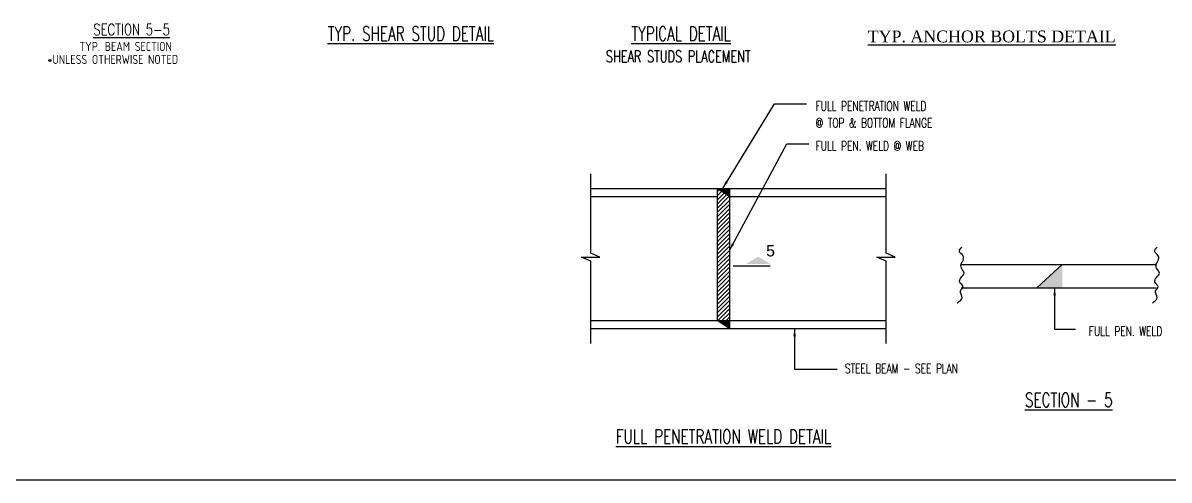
# Model space of a CAD drawing. Header units: inches. Extents: x 62745 to 64469, y 7520 to 8963.
# Drawn here: x 63201 to 63807, y 7661 to 7903 of the extents above; entities that cross this region are included whole.
import ezdxf
from ezdxf.enums import TextEntityAlignment as Align

# ---------------------------------------------------------------- set-up
doc = ezdxf.new("R2010")
doc.units = ezdxf.units.IN
doc.header["$MEASUREMENT"] = 0
for name, color, linetype in [('BOTT.', 5, 'Continuous'), ('BREAK', 1, 'Continuous'), ('DIM', 2, 'Continuous'), ('HEADING', 4, 'Continuous'), ('L', 2, 'Continuous'), ('SEC', 3, 'Continuous'), ('SECMARK', 2, 'Continuous'), ('T2', 2, 'Continuous'), ('TETIL TEX', 4, 'Continuous'), ('TEXT1', 4, 'Continuous'), ('TEXT2', 3, 'Continuous'), ('TEXT3', 4, 'Continuous')]:
    doc.layers.add(name, color=color, linetype=linetype)
doc.styles.add('1', font='archquik.shx', dxfattribs={"height": 48})
doc.styles.add('ROMANS', font='simplex.shx', dxfattribs={"width": 0.75})
doc.styles.get("Standard").update_dxf_attribs({"font": 'arial.ttf'})
doc.styles.add('TEXT 1_4', font='simplex.shx', dxfattribs={"height": 4})
doc.styles.add('TIMES', font='times.ttf', dxfattribs={"height": 16})
doc.dimstyles.new('DIM 1_4', dxfattribs={"dimtxt": 4, "dimasz": 4, "dimexe": 2, "dimexo": 2, "dimgap": 1, "dimtad": 1, "dimdec": 0, "dimzin": 3, "dimdsep": 46, "dimlunit": 4, "dimtxsty": 'TEXT 1_4', "dimblk": 'OBLIQUE', "dimcen": 2, "dimdle": 2, "dimclrd": 256, "dimclre": 256, "dimclrt": 80, "dimaunit": 1, "dimadec": 0, "dimazin": 0, "dimtfac": 1, "dimtdec": 0, "dimtofl": 0, "dimtmove": 0, "dimatfit": 3, "dimfxl": 0, "dimtolj": 1, "dimtzin": 0, "dimarcsym": 0})

# ---------------------------------------------------------------- blocks, each defined once
blk = doc.blocks.new('_OBLIQUE')
at = {"color": 0, "linetype": 'ByBlock'}
blk.add_line((-0.5, -0.5), (0.5, 0.5), dxfattribs=at)
blk = doc.blocks.new('SEC')
at = {"layer": 'SECMARK'}
blk.add_line((-0.16, 0.09), (6.4, 0.09), dxfattribs=at)
blk.add_solid([(-0.16, 0.52), (1.97, 1.79), (4.09, 0.52)], dxfattribs=at)
at = {"layer": 'TEXT3'}
blk.add_attdef('XX', text='', height=1.35, dxfattribs=at).set_placement((1.94, 2.27), align=Align.CENTER)
at = {"layer": 'TEXT3', "color": 2}
blk.add_attdef('NAME', text='', height=1.12, dxfattribs=at).set_placement((2.25, -1.36), align=Align.CENTER)

msp = doc.modelspace()

# ---------------------------------------------------------------- hatches: boundary and pattern name
at = {"layer": 'L', "ltscale": 550}
h = msp.add_hatch(dxfattribs=at)
h.set_pattern_fill('ANSI31', color=253, scale=12.5)
h.set_pattern_definition([(45, (25344.1527, 23582.1394), (-1.104854346, 1.104854346), [])])
h.paths.add_polyline_path([(63574.17263192, 7811.19598287), (63567.67261956, 7815.44598287), (63567.67241623, 7815.44598287), (63567.6726319, 7745.49504281), (63574.1728229, 7745.49504281)])
h = msp.add_hatch(color=256, dxfattribs=at)
h.dxf.hatch_style = 1
h.paths.add_polyline_path([(63567.67261956, 7815.44598287), (63574.17261956, 7811.19599095), (63574.17261956, 7815.44598287)])
h = msp.add_hatch(color=256, dxfattribs=at)
h.dxf.hatch_style = 1
h.paths.add_polyline_path([(63567.67261956, 7745.49504281), (63574.17261956, 7741.24505089), (63574.17261956, 7745.49504281)])
at = {"layer": 'SEC', "ltscale": 550}
h = msp.add_hatch(color=1, dxfattribs=at)
h.dxf.hatch_style = 1
h.paths.add_polyline_path([(63750.20660849, 7775.11604856), (63750.20660849, 7762.94345331), (63737.01364281, 7762.94345331)])

# ---------------------------------------------------------------- linework, layer by layer
at = {"layer": 'BOTT.', "ltscale": 550}
msp.add_lwpolyline([(63750.20660849, 7775.11604856), (63737.01364281, 7762.94345331)], dxfattribs=at)
at = {"layer": 'BREAK', "linetype": 'Continuous'}
for points in [[(63500.84207908, 7733.34105349), (63500.84207908, 7776.87692782), (63496.01252893, 7778.98630282), (63505.67162923, 7778.98630282), (63500.84207908, 7781.09567782), (63500.84207908, 7823.12679966)], [(63657.02879335, 7733.34105349), (63657.02879335, 7776.87692782), (63652.1992432, 7778.98630282), (63661.8583435, 7778.98630282), (63657.02879335, 7781.09567782), (63657.02879335, 7823.12679966)]]:
    msp.add_lwpolyline(points, dxfattribs=at)
at = {"layer": 'DEFPOINTS'}
msp.add_lwpolyline([(62744.62060673, 8962.79373578), (64469.32100987, 8962.79373578), (64469.32100987, 7661.12349063), (62744.62060673, 7661.12349063)], close=True, dxfattribs=at)
at = {"layer": 'L', "ltscale": 550}
for p, q in [((63574.17263192, 7811.19598287), (63567.67261956, 7815.44598287)), ((63696.69170164, 7775.11604856), (63799.94170164, 7775.11604856)), ((63696.74245419, 7762.86604856), (63799.99245419, 7762.86604856)), ((63574.17263192, 7741.24504281), (63567.67261956, 7745.49504281))]:
    msp.add_line(p, q, dxfattribs=at)
at = {"layer": 'T2', "color": 3, "ltscale": 0.1}
for p, q in [((63500.84207908, 7815.44598287), (63657.02879335, 7815.44598287)), ((63500.84207908, 7811.19598287), (63567.67242933, 7811.19598287)), ((63574.17263192, 7811.19598287), (63657.02879335, 7811.19598287)), ((63500.84207908, 7745.49504281), (63657.02879335, 7745.49504281)), ((63500.84207908, 7741.24507401), (63657.02879335, 7741.24580364))]:
    msp.add_line(p, q, dxfattribs=at)
at = {"layer": 'T2', "color": 1, "ltscale": 0.1}
for p, q in [((63567.67241621, 7815.45201035), (63567.6726319, 7745.49504281)), ((63574.17261956, 7815.44598287), (63574.17283526, 7741.24543883))]:
    msp.add_line(p, q, dxfattribs=at)
for points in [[(63694.66965091, 7754.78521002), (63695.17443052, 7755.28693697), (63696.45104761, 7755.97097087), (63697.92863733, 7758.22416933), (63695.00310079, 7760.99364691), (63699.02142563, 7763.47526556), (63695.18369615, 7765.59690275), (63696.67672133, 7768.4829924), (63699.27593734, 7770.60735971), (63696.50498305, 7773.02245261), (63696.60532467, 7775.73507203), (63698.08759123, 7777.43350882), (63698.24620697, 7780.17016285), (63694.86482742, 7781.90016991), (63696.4599354, 7783.61684385), (63697.19439805, 7784.40728118)], [(63797.91965091, 7754.78521002), (63798.42443052, 7755.28693697), (63799.70104761, 7755.97097087), (63801.17863733, 7758.22416933), (63798.25310079, 7760.99364691), (63802.27142563, 7763.47526556), (63798.43369615, 7765.59690275), (63799.92672133, 7768.4829924), (63802.52593734, 7770.60735971), (63799.75498305, 7773.02245261), (63799.85532467, 7775.73507203), (63801.33759123, 7777.43350882), (63801.49620697, 7780.17016285), (63798.11482742, 7781.90016991), (63799.7099354, 7783.61684385), (63800.44439805, 7784.40728118)]]:
    msp.add_open_spline(points, degree=3, knots=[222.2625130671, 222.2625130671, 222.2625130671, 222.2625130671, 231.2854109519, 237.0262057291, 252.3090074114, 262.2935787234, 274.6490541134, 284.9730050267, 295.7213830305, 308.1326491389, 318.6090597824, 325.1065423533, 334.7348754785, 347.1215928336, 357.6922434741, 357.6922434741, 357.6922434741, 357.6922434741], dxfattribs=at)

# ---------------------------------------------------------------- block references
ref = msp.add_blockref('SEC', (63595.31945437, 7773.94192078), dxfattribs=dict(xscale=-2.993047199999273, yscale=2.993047199999273, zscale=2.993047199999999))
ref.add_attrib('XX', '5', dxfattribs={"layer": 'TEXT3', "height": 6}).set_placement((63595.9591088, 7779.43422587), align=Align.CENTER)

# ---------------------------------------------------------------- texts
at = {"layer": 'HEADING', "style": 'TIMES'}
msp.add_text('%%UTYP. ANCHOR BOLTS DETAIL', height=6.25, dxfattribs=at).set_placement((63647.38854778, 7892.67506923))
at = {"layer": 'TETIL TEX', "style": 'ROMANS', "width": 0.75}
msp.add_text('%%USECTION 5-5', height=6, dxfattribs=at).set_placement((63237.77624727, 7896.44218142))
at = {"layer": 'TETIL TEX', "color": 3, "style": '1', "width": 0.95}
for s, p in [('TYP. BEAM SECTION', (63230.44842767, 7888.10233471)), ('*UNLESS OTHERWISE NOTED', (63213.53218087, 7881.23736568))]:
    msp.add_text(s, height=4.8, dxfattribs=at).set_placement(p)
at = {"layer": 'TEXT1', "style": 'ROMANS', "width": 0.7}
for s, p in [('%%UTYP. SHEAR STUD DETAIL', (63361.70326908, 7893.5403443)), ('%%UTYPICAL DETAIL', (63522.30224149, 7893.5403443)), ('%%USECTION - 5', (63730.52797396, 7699.77830826)), ('%%UFULL PENETRATION WELD DETAIL', (63514.14607406, 7680.45461663))]:
    msp.add_text(s, height=7.5, dxfattribs=at).set_placement(p)
at = {"layer": 'TEXT2', "style": 'ROMANS', "width": 0.7}
for s, height, p in [('SHEAR STUDS PLACEMENT', 6.25, (63508.87504823, 7882.14502763)), ('FULL PENETRATION WELD', 4.999986, (63619.76825876, 7856.51274959)), ('@ TOP & BOTTOM FLANGE', 4.999986, (63619.76825876, 7847.60221615)), ('FULL PEN. WELD @ WEB', 4.999986, (63619.76825876, 7835.39579835)), ('FULL PEN. WELD', 4.999986, (63764.30241539, 7737.39306396)), ('STEEL BEAM - SEE PLAN', 4.999986, (63635.26666101, 7717.67974503))]:
    msp.add_text(s, height=height, dxfattribs=at).set_placement(p)

# ---------------------------------------------------------------- leaders
at = {"layer": 'DIM'}
for points in [[(63570.67261956, 7815.44598287), (63598.0020642, 7860.12201108), (63615.0020642, 7860.12201108)], [(63574.17271537, 7782.48901389), (63604.5020642, 7839.00505984), (63616.2520642, 7839.00505984)], [(63746.20660849, 7762.86604856), (63746.20660849, 7741.00232545), (63757.20660849, 7741.00232545)], [(63608.70270531, 7741.24568381), (63608.70270531, 7719.78193328), (63631.18629702, 7719.78193328)]]:
    msp.add_leader(points, dimstyle='DIM 1_4', dxfattribs=at)

doc.saveas('drawing.dxf')
